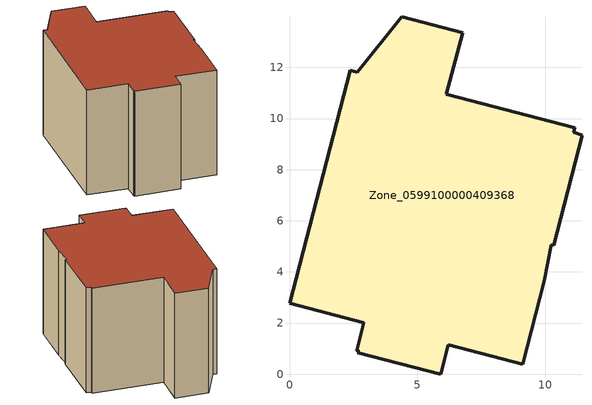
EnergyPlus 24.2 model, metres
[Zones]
Zone_0599100000409368
 floor ground (C_G): 5.92,0 2.66,0.84 2.72,0.89 2.62,0.92 2.9,2.02 0,2.77 2.37,11.89 2.66,11.81 4.39,13.98 6.78,13.36 6.14,10.95 11.15,9.63 11.11,9.46 11.44,9.35 10.32,5.04 10.24,5.06 9.96,3.65 9.12,0.4 6.22,1.16 z0
 wall outside (C_F): 6.78,13.36 4.39,13.98 2.66,11.81 2.37,11.89 0,2.77 2.9,2.02 2.62,0.92 2.72,0.89 2.66,0.84 5.92,0 6.22,1.16 9.12,0.4 9.96,3.65 10.24,5.06 10.32,5.04 11.44,9.35 11.11,9.46 11.15,9.63 6.14,10.95 6.78,13.36 z0:8.11
 roof outside (C_R): 2.66,0.84 5.92,0 6.22,1.16 9.12,0.4 9.96,3.65 10.24,5.06 10.32,5.04 11.44,9.35 11.11,9.46 11.15,9.63 6.14,10.95 6.78,13.36 4.39,13.98 2.66,11.81 2.37,11.89 0,2.77 2.9,2.02 2.62,0.92 2.72,0.89 z8.11
[BUILDING]
Pand.0599100000409368: North Axis=0; Terrain=City; Loads Convergence Tolerance Value=0.04; Temperature Convergence Tolerance Value=0.4; Solar Distribution=FullExterior; Maximum Number of Warmup Days=25; Minimum Number of Warmup Days=1
[Site:Location]
Rotterdam.The.Hague.AP_ZH_NLD Design_Conditions: Latitude=51.96; Longitude=4.45; Time Zone=1; Elevation=-4.5
[SITE:GROUNDTEMPERATURE:BUILDINGSURFACE]
18, 18, 18, 18, 18, 18, 18, 18, 18, 18, 18, 18
[MATERIAL] Thermal Absorptance=0.9; Solar Absorptance=0.7; Visible Absorptance=0.7
Name | Roughness | Thickness | Conductivity | Density | Specific Heat
G.D.1992-2005 | MediumSmooth | 0.15 | 0.06 | 540 | 1210
F.D.1992-2005 | Rough | 0.3 | 0.12 | 1920 | 840
R.D.1992-2005 | MediumRough | 0.2 | 0.08 | 1500 | 1000
[CONSTRUCTION]
C_G: G.D.1992-2005
C_F: F.D.1992-2005
C_R: R.D.1992-2005
[ZONE]
Zone_0599100000409368: Type=1; Multiplier=1; Ceiling Height=Autocalculate; Volume=Autocalculate; Floor Area=autocalculate; Part of Total Floor Area=Yes
[ZONEINFILTRATION:DESIGNFLOWRATE]
Infil_Zone_0599100000409368: Zone or ZoneList or Space or SpaceList=Zone_0599100000409368; Schedule=AlwaysOn; Design Flow Rate Calculation Method=Flow/Area; Flow Rate per Floor Area=0.0021; Constant Term Coefficient=1; Temperature Term Coefficient=0; Velocity Term Coefficient=0; Velocity Squared Term Coefficient=0
[HVACTEMPLATE:ZONE:IDEALLOADSAIRSYSTEM]
Zone_0599100000409368: Maximum Heating Supply Air Temperature=50; Minimum Cooling Supply Air Temperature=13; Maximum Heating Supply Air Humidity Ratio=0.0156; Minimum Cooling Supply Air Humidity Ratio=0.0077; Heating Limit=NoLimit; Cooling Limit=NoLimit; Dehumidification Control Type=ConstantSensibleHeatRatio; Cooling Sensible Heat Ratio=0.7; Dehumidification Setpoint=60; Humidification Control Type=None; Humidification Setpoint=30; Outdoor Air Method=None; Outdoor Air Flow Rate per Person=0.00944; Outdoor Air Flow Rate per Zone Floor Area=0; Outdoor Air Flow Rate per Zone=0; Demand Controlled Ventilation Type=None; Outdoor Air Economizer Type=NoEconomizer; Heat Recovery Type=None; Sensible Heat Recovery Effectiveness=0.7; Latent Heat Recovery Effectiveness=0.65
[ZONECONTROL:THERMOSTAT]
ThermostatControl_Zone_0599100000409368: Zone or ZoneList=Zone_0599100000409368; Control Type Schedule=DualSetpointControlType; Control 1=Thermostat_Zone_0599100000409368; Temperature Difference Between Cutout And Setpoint=0
[THERMOSTATSETPOINT:DUALSETPOINT]
Thermostat_Zone_0599100000409368: Heating Setpoint Temperature Schedule=HeatingSetpoint_Zone_0599100000409368; Cooling Setpoint Temperature Schedule=CoolingSetpoint_Zone_0599100000409368
[SCHEDULE:COMPACT]
HeatingSetpoint_Zone_0599100000409368: Through: 12/31, For: AllDays, Until: 24:00, 21
CoolingSetpoint_Zone_0599100000409368: Through: 12/31, For: AllDays, Until: 24:00, 24
DualSetpointControlType: Through: 12/31, For: AllDays, Until: 24:00, 4
AlwaysOn: Through: 12/31, For: AllDays, Until: 24:00, 1
